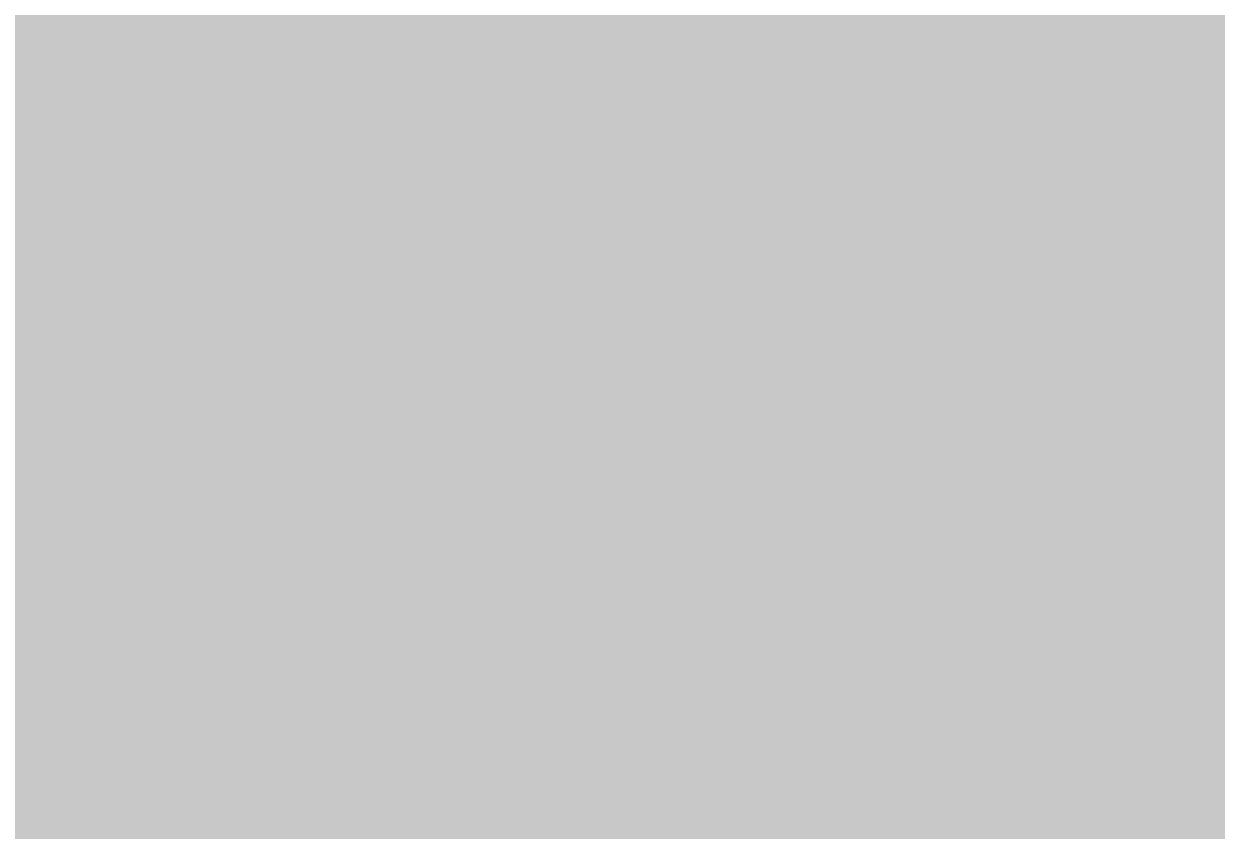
# Model space of a CAD drawing. Extents: x 0 to 196, y 0 to 139.
# Drawn here: x 107.9591 to 108.0849, y 72.6725 to 72.7576 of the extents above; entities that cross this region are included whole.
import ezdxf
from ezdxf.enums import TextEntityAlignment as Align

# ---------------------------------------------------------------- set-up
doc = ezdxf.new("R2010")
doc.units = 0
doc.layers.get('0').update_dxf_attribs({"linetype": 'CONTINUOUS'})
for name, color, linetype in [('BOUND', 85, 'CONTINUOUS'), ('COND', 80, 'CONTINUOUS'), ('COND2', 2, 'CONTINUOUS'), ('SOLDER_MASK', 85, 'CONTINUOUS')]:
    doc.layers.add(name, color=color, linetype=linetype)

# ---------------------------------------------------------------- blocks, each defined once
blk = doc.blocks.new('C228_H152')
at = {"layer": 'COND'}
blk.add_hatch(color=256, dxfattribs=at).paths.add_polyline_path([(1.14, 0, 1), (-1.14, 0, 1)], flags=0)
at = {"layer": 'COND2'}
blk.add_hatch(color=256, dxfattribs=at).paths.add_polyline_path([(1.14, 0, 1), (-1.14, 0, 1)], flags=0)
at = {"layer": 'SOLDER_MASK'}
blk.add_hatch(color=256, dxfattribs=at).paths.add_polyline_path([(1.14, 0, 1), (-1.14, 0, 1)], flags=0)
blk = doc.blocks.new('PLC_UJCHPLG5MSMTTR')
at = {"layer": 'BOUND'}
blk.add_solid([(-7.5, -8.3), (8.5, -8.3), (-7.5, 1.55), (8.5, 1.55)], dxfattribs=at)
at = {"layer": 'COND'}
blk.add_blockref('C228_H152', (-5.075, -0.9), dxfattribs=at)

msp = doc.modelspace()

# ---------------------------------------------------------------- hatches: boundary and pattern name
at = {"layer": 'COND'}
for points in [[(108.0185, 72.76, -1), (107.8915, 72.76), (107.8915, 74.078, -1), (108.0185, 74.078)], [(106.637, 72.6965, -1), (106.637, 72.8235), (107.955, 72.8235, -1), (107.955, 72.6965)], [(107.955, 72.6965, -1), (107.955, 72.8235), (109.273, 72.8235, -1), (109.273, 72.6965)]]:
    msp.add_hatch(color=256, dxfattribs=at).paths.add_polyline_path(points, flags=0)

# ---------------------------------------------------------------- block references
msp.add_blockref('PLC_UJCHPLG5MSMTTR', (113.03, 73.66))

# ---------------------------------------------------------------- texts
at = {"layer": 'MANUFACTURING_NCDRILL_FIGURE'}
msp.add_text('A', height=0.75995, dxfattribs=at).set_placement((107.955, 72.76), align=Align.MIDDLE_CENTER)

doc.saveas('drawing.dxf')
